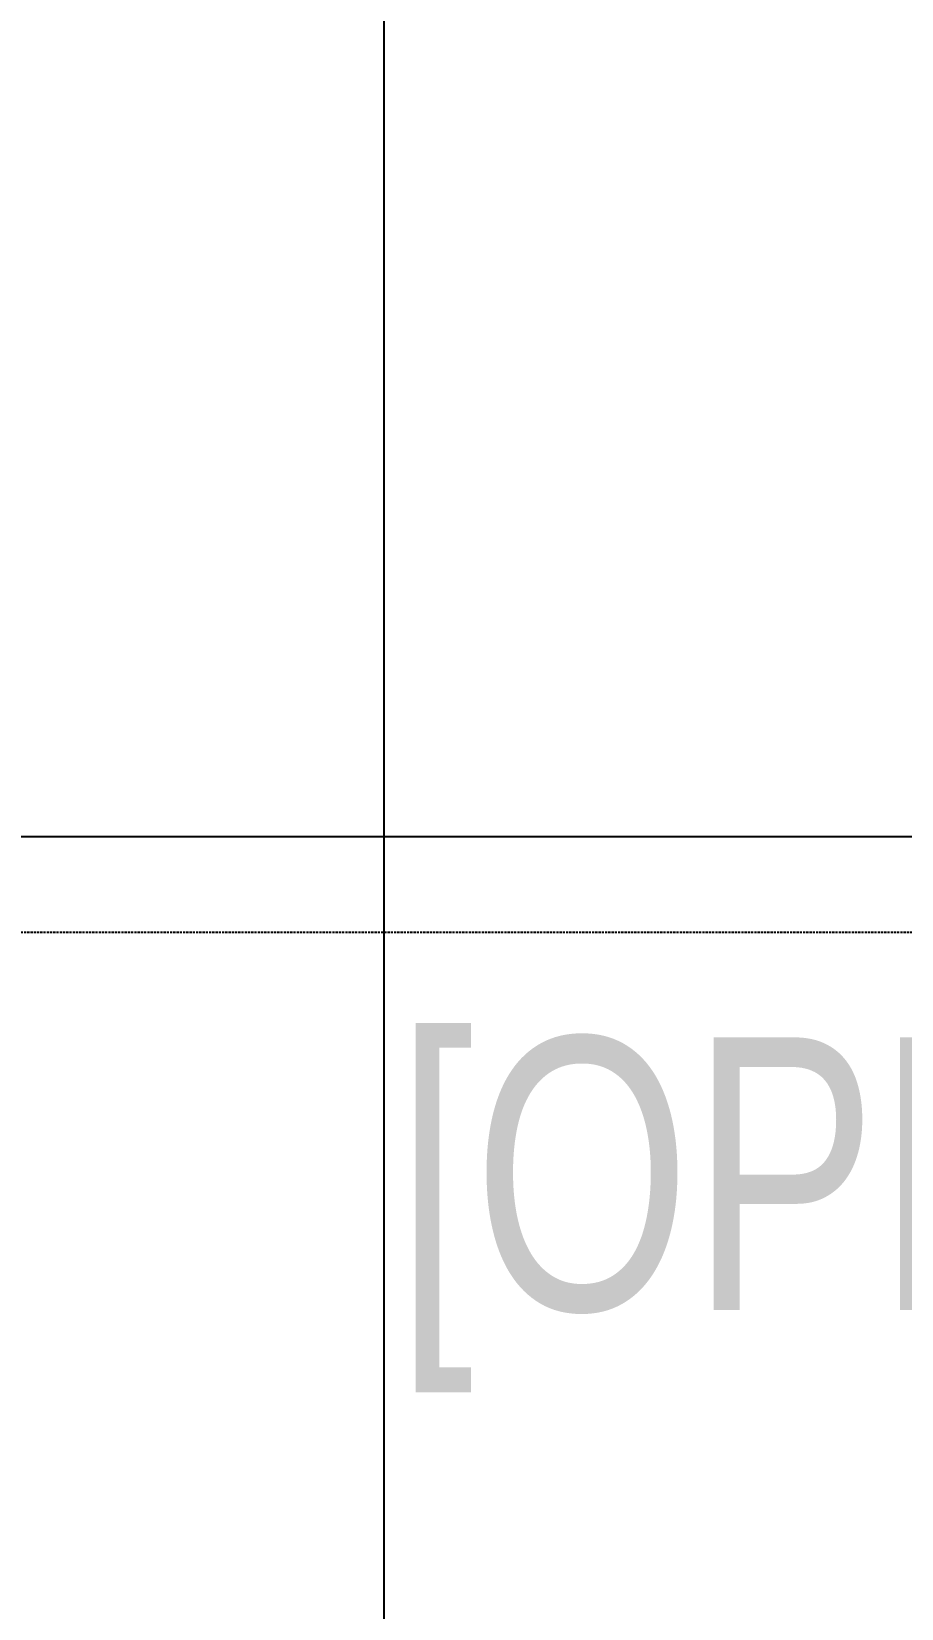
# Model space of a CAD drawing. Extents: x -178977 to 231842, y -29287 to 19916.
# Drawn here: x 26157 to 26795, y 2674 to 3830 of the extents above; entities that cross this region are included whole.
import ezdxf

# ---------------------------------------------------------------- set-up
doc = ezdxf.new("R2010")
doc.units = 0
doc.header["$LTSCALE"] = 0.25
doc.linetypes.add('DASHDOT', pattern=[25.4, 12.7, -6.35, 0, -6.35])
doc.linetypes.add('HIDDEN', pattern=[9.525, 6.35, -3.175])
for name, color, linetype, lineweight in [('01-First Floor-FUR$0$72_EGR_BASE_TEXT', 252, 'Continuous', 5), ('E-LITE-CLNG-CNDT', 6, 'DASHDOT', 35), ('E-POWR-FLOR-CNDT', 6, 'HIDDEN', 25)]:
    doc.layers.add(name, color=color, linetype=linetype, lineweight=lineweight)
doc.layers.add('01-First Floor-FUR$0$FALSE CEILING', color=251, linetype='Continuous')
doc.styles.add('01-First Floor-FUR$0$X3G_ENTITY_9F38', font='swisscl.ttf', dxfattribs={"height": 0.2})

# ---------------------------------------------------------------- blocks, each defined once
blk = doc.blocks.new('01-First Floor-FUR')
at = {"layer": '01-First Floor-FUR$0$FALSE CEILING', "linetype": 'Continuous'}
for p, q in [((26415.6, 1440), (26415.6, 5010)), ((25215.6, 3240), (29215.6, 3240))]:
    blk.add_line(p, q, dxfattribs=at)
at = {"layer": '01-First Floor-FUR$0$72_EGR_BASE_TEXT', "insert": (26879.6, 3092.8, 0), "char_height": 200, "attachment_point": 2, "style": '01-First Floor-FUR$0$X3G_ENTITY_9F38'}
blk.add_mtext('[OPDF55]', dxfattribs=at)

msp = doc.modelspace()

# ---------------------------------------------------------------- linework, layer by layer
at = {"layer": 'E-POWR-FLOR-CNDT'}
msp.add_lwpolyline([(25339.3, 3293.7), (25463.1, 3170), (28857.2, 3170, 0.414214), (28957.2, 3270), (28957.2, 3751.8), (29095.7, 3890.3)], format="xyb", dxfattribs=at)

# ---------------------------------------------------------------- block references
at = {"layer": 'E-LITE-CLNG-CNDT'}
msp.add_blockref('01-First Floor-FUR', (0, 0), dxfattribs=at)

doc.saveas('drawing.dxf')
